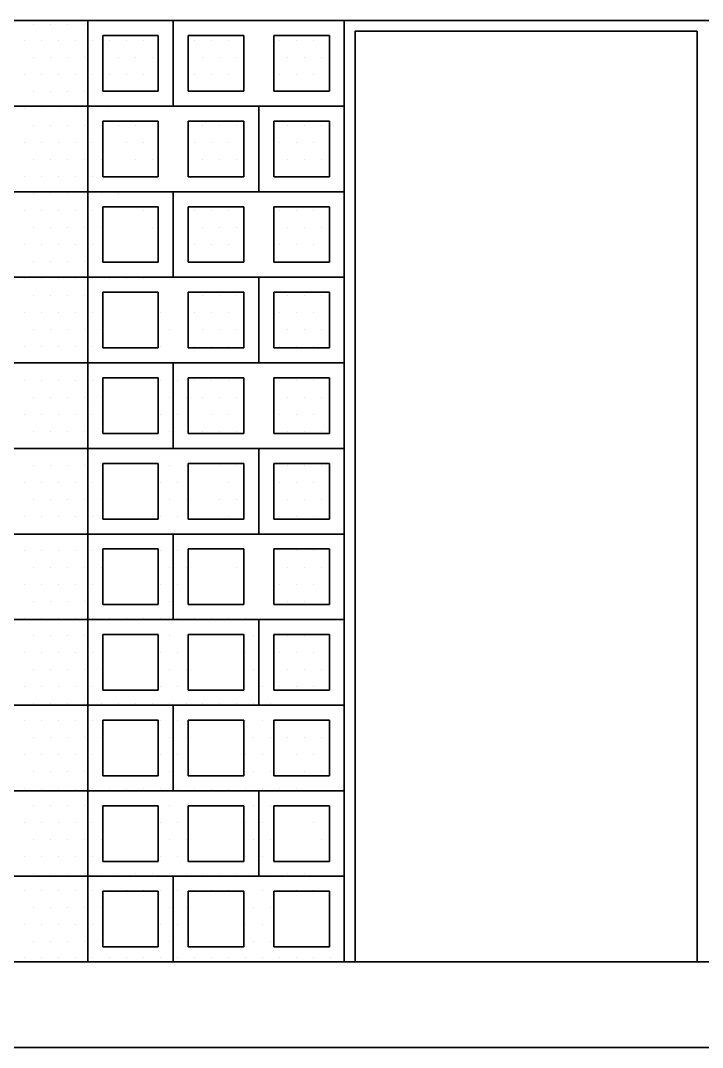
# Paper-space layout 'A000' of a CAD drawing. Header units: metres, sheet in millimetres. Extents: x -6 to 588, y -18 to 402.
# Drawn here: x 405.53 to 437.42, y 223.56 to 271.56 of the extents above; entities that cross this region are included whole.
import ezdxf

# ---------------------------------------------------------------- set-up
doc = ezdxf.new("R2010")
doc.units = ezdxf.units.M
doc.header["$MEASUREMENT"] = 0
for name, color, linetype, lineweight in [('A-ELEV-MBE1', 7, 'Continuous', 35), ('A-ELEV-PATT', 8, 'Continuous', 18), ('A-WALL-FULL-EXTR', 7, 'Continuous', 35)]:
    doc.layers.add(name, color=color, linetype=linetype, lineweight=lineweight)

psp = doc.layouts.new('A000')

# ---------------------------------------------------------------- linework, layer by layer
at = {"layer": 'A-ELEV-MBE1'}
for p, q in [((504.67, 271.559), (351.355, 271.559)), ((408.67, 271.559), (408.67, 227.559)), ((412.67, 271.559), (412.67, 267.559)), ((420.67, 271.559), (420.67, 227.559)), ((409.37, 268.259), (409.37, 270.859)), ((409.37, 270.859), (411.97, 270.859)), ((411.97, 270.859), (411.97, 268.259)), ((413.37, 268.259), (413.37, 270.859)), ((413.37, 270.859), (415.97, 270.859)), ((415.97, 270.859), (415.97, 268.259)), ((417.37, 268.259), (417.37, 270.859)), ((417.37, 270.859), (419.97, 270.859)), ((419.97, 270.859), (419.97, 268.259)), ((411.97, 268.259), (409.37, 268.259)), ((415.97, 268.259), (413.37, 268.259)), ((419.97, 268.259), (417.37, 268.259)), ((408.67, 267.559), (351.33, 267.559)), ((408.67, 267.559), (420.67, 267.559)), ((416.67, 267.559), (416.67, 263.559)), ((409.37, 264.259), (409.37, 266.859)), ((409.37, 266.859), (411.97, 266.859)), ((411.97, 266.859), (411.97, 264.259)), ((413.37, 264.259), (413.37, 266.859)), ((413.37, 266.859), (415.97, 266.859)), ((415.97, 266.859), (415.97, 264.259)), ((417.37, 264.259), (417.37, 266.859)), ((417.37, 266.859), (419.97, 266.859)), ((419.97, 266.859), (419.97, 264.259)), ((411.97, 264.259), (409.37, 264.259)), ((415.97, 264.259), (413.37, 264.259)), ((419.97, 264.259), (417.37, 264.259)), ((408.67, 263.559), (351.33, 263.559)), ((408.67, 263.559), (420.67, 263.559)), ((412.67, 263.559), (412.67, 259.559)), ((409.37, 260.259), (409.37, 262.859)), ((409.37, 262.859), (411.97, 262.859)), ((411.97, 262.859), (411.97, 260.259)), ((413.37, 260.259), (413.37, 262.859)), ((413.37, 262.859), (415.97, 262.859)), ((415.97, 262.859), (415.97, 260.259)), ((417.37, 260.259), (417.37, 262.859)), ((417.37, 262.859), (419.97, 262.859)), ((419.97, 262.859), (419.97, 260.259)), ((411.97, 260.259), (409.37, 260.259)), ((415.97, 260.259), (413.37, 260.259)), ((419.97, 260.259), (417.37, 260.259)), ((408.67, 259.559), (351.33, 259.559)), ((408.67, 259.559), (420.67, 259.559)), ((416.67, 259.559), (416.67, 255.559)), ((409.37, 256.259), (409.37, 258.859)), ((409.37, 258.859), (411.97, 258.859)), ((411.97, 258.859), (411.97, 256.259)), ((413.37, 256.259), (413.37, 258.859)), ((413.37, 258.859), (415.97, 258.859)), ((415.97, 258.859), (415.97, 256.259)), ((417.37, 256.259), (417.37, 258.859)), ((417.37, 258.859), (419.97, 258.859)), ((419.97, 258.859), (419.97, 256.259)), ((411.97, 256.259), (409.37, 256.259)), ((415.97, 256.259), (413.37, 256.259)), ((419.97, 256.259), (417.37, 256.259)), ((408.67, 255.559), (420.67, 255.559)), ((412.67, 255.559), (412.67, 251.559)), ((409.37, 252.259), (409.37, 254.859)), ((409.37, 254.859), (411.97, 254.859)), ((411.97, 254.859), (411.97, 252.259)), ((413.37, 252.259), (413.37, 254.859)), ((413.37, 254.859), (415.97, 254.859)), ((415.97, 254.859), (415.97, 252.259)), ((417.37, 252.259), (417.37, 254.859)), ((417.37, 254.859), (419.97, 254.859)), ((419.97, 254.859), (419.97, 252.259)), ((411.97, 252.259), (409.37, 252.259)), ((415.97, 252.259), (413.37, 252.259)), ((419.97, 252.259), (417.37, 252.259)), ((408.67, 251.559), (351.33, 251.559)), ((408.67, 251.559), (420.67, 251.559)), ((416.67, 251.559), (416.67, 247.559)), ((409.37, 248.259), (409.37, 250.859)), ((409.37, 250.859), (411.97, 250.859)), ((411.97, 250.859), (411.97, 248.259)), ((413.37, 248.259), (413.37, 250.859)), ((413.37, 250.859), (415.97, 250.859)), ((415.97, 250.859), (415.97, 248.259)), ((417.37, 248.259), (417.37, 250.859)), ((417.37, 250.859), (419.97, 250.859)), ((419.97, 250.859), (419.97, 248.259)), ((411.97, 248.259), (409.37, 248.259)), ((415.97, 248.259), (413.37, 248.259)), ((419.97, 248.259), (417.37, 248.259)), ((408.67, 247.559), (351.355, 247.559)), ((408.67, 247.559), (420.67, 247.559)), ((412.67, 247.559), (412.67, 243.559)), ((409.37, 244.259), (409.37, 246.859)), ((409.37, 246.859), (411.97, 246.859)), ((411.97, 246.859), (411.97, 244.259)), ((413.37, 244.259), (413.37, 246.859)), ((413.37, 246.859), (415.97, 246.859)), ((415.97, 246.859), (415.97, 244.259)), ((417.37, 244.259), (417.37, 246.859)), ((417.37, 246.859), (419.97, 246.859)), ((419.97, 246.859), (419.97, 244.259)), ((411.97, 244.259), (409.37, 244.259)), ((415.97, 244.259), (413.37, 244.259)), ((419.97, 244.259), (417.37, 244.259)), ((408.67, 243.559), (351.33, 243.559)), ((408.67, 243.559), (420.67, 243.559)), ((416.67, 243.559), (416.67, 239.559)), ((409.37, 240.259), (409.37, 242.859)), ((409.37, 242.859), (411.97, 242.859)), ((411.97, 242.859), (411.97, 240.259)), ((413.37, 240.259), (413.37, 242.859)), ((413.37, 242.859), (415.97, 242.859)), ((415.97, 242.859), (415.97, 240.259)), ((417.37, 240.259), (417.37, 242.859)), ((417.37, 242.859), (419.97, 242.859)), ((419.97, 242.859), (419.97, 240.259)), ((411.97, 240.259), (409.37, 240.259)), ((415.97, 240.259), (413.37, 240.259)), ((419.97, 240.259), (417.37, 240.259)), ((408.67, 239.559), (351.33, 239.559)), ((408.67, 239.559), (420.67, 239.559)), ((412.67, 239.559), (412.67, 235.559)), ((409.37, 236.259), (409.37, 238.859)), ((409.37, 238.859), (411.97, 238.859)), ((411.97, 238.859), (411.97, 236.259)), ((413.37, 236.259), (413.37, 238.859)), ((413.37, 238.859), (415.97, 238.859)), ((415.97, 238.859), (415.97, 236.259)), ((417.37, 236.259), (417.37, 238.859)), ((417.37, 238.859), (419.97, 238.859)), ((419.97, 238.859), (419.97, 236.259)), ((411.97, 236.259), (409.37, 236.259)), ((415.97, 236.259), (413.37, 236.259)), ((419.97, 236.259), (417.37, 236.259)), ((408.67, 235.559), (351.33, 235.559)), ((408.67, 235.559), (420.67, 235.559)), ((416.67, 235.559), (416.67, 231.559)), ((409.37, 232.259), (409.37, 234.859)), ((409.37, 234.859), (411.97, 234.859)), ((411.97, 234.859), (411.97, 232.259)), ((413.37, 232.259), (413.37, 234.859)), ((413.37, 234.859), (415.97, 234.859)), ((415.97, 234.859), (415.97, 232.259)), ((417.37, 232.259), (417.37, 234.859)), ((417.37, 234.859), (419.97, 234.859)), ((419.97, 234.859), (419.97, 232.259)), ((411.97, 232.259), (409.37, 232.259)), ((415.97, 232.259), (413.37, 232.259)), ((419.97, 232.259), (417.37, 232.259)), ((408.67, 231.559), (420.67, 231.559)), ((412.67, 231.559), (412.67, 227.559)), ((409.37, 228.259), (409.37, 230.859)), ((409.37, 230.859), (411.97, 230.859)), ((411.97, 230.859), (411.97, 228.259)), ((413.37, 228.259), (413.37, 230.859)), ((413.37, 230.859), (415.97, 230.859)), ((415.97, 230.859), (415.97, 228.259)), ((417.37, 228.259), (417.37, 230.859)), ((417.37, 230.859), (419.97, 230.859)), ((419.97, 230.859), (419.97, 228.259)), ((411.97, 228.259), (409.37, 228.259)), ((415.97, 228.259), (413.37, 228.259)), ((419.97, 228.259), (417.37, 228.259)), ((504.67, 227.559), (376.67, 227.559)), ((309.67, 223.559), (504.67, 223.559))]:
    psp.add_line(p, q, dxfattribs=at)
psp.add_lwpolyline([(437.17, 227.559), (437.17, 271.059), (421.17, 271.059), (421.17, 227.559)], dxfattribs=at)
at = {"layer": 'A-ELEV-PATT', "linetype": 'Continuous'}
for p, q in [((406.123, 271.397), (406.123, 271.397)), ((406.917, 271.397), (406.917, 271.397)), ((407.711, 271.397), (407.711, 271.397)), ((408.505, 271.397), (408.505, 271.397)), ((405.726, 270.603), (405.726, 270.603)), ((406.52, 270.603), (406.52, 270.603)), ((407.314, 270.603), (407.314, 270.603)), ((408.108, 270.603), (408.108, 270.603)), ((408.901, 270.603), (408.901, 270.603)), ((409.695, 270.603), (409.695, 270.603)), ((410.489, 270.603), (410.489, 270.603)), ((411.283, 270.603), (411.283, 270.603)), ((413.664, 270.603), (413.664, 270.603)), ((414.458, 270.603), (414.458, 270.603)), ((415.251, 270.603), (415.251, 270.603)), ((417.633, 270.603), (417.633, 270.603)), ((418.426, 270.603), (418.426, 270.603)), ((419.22, 270.603), (419.22, 270.603)), ((406.123, 269.81), (406.123, 269.81)), ((406.917, 269.81), (406.917, 269.81)), ((407.711, 269.81), (407.711, 269.81)), ((408.505, 269.81), (408.505, 269.81)), ((410.092, 269.81), (410.092, 269.81)), ((410.886, 269.81), (410.886, 269.81)), ((411.68, 269.81), (411.68, 269.81)), ((414.061, 269.81), (414.061, 269.81)), ((414.855, 269.81), (414.855, 269.81)), ((415.648, 269.81), (415.648, 269.81)), ((418.03, 269.81), (418.03, 269.81)), ((418.823, 269.81), (418.823, 269.81)), ((419.617, 269.81), (419.617, 269.81)), ((405.726, 269.016), (405.726, 269.016)), ((406.52, 269.016), (406.52, 269.016)), ((407.314, 269.016), (407.314, 269.016)), ((408.108, 269.016), (408.108, 269.016)), ((408.901, 269.016), (408.901, 269.016)), ((409.695, 269.016), (409.695, 269.016)), ((410.489, 269.016), (410.489, 269.016)), ((411.283, 269.016), (411.283, 269.016)), ((413.664, 269.016), (413.664, 269.016)), ((414.458, 269.016), (414.458, 269.016)), ((415.251, 269.016), (415.251, 269.016)), ((417.633, 269.016), (417.633, 269.016)), ((418.426, 269.016), (418.426, 269.016)), ((419.22, 269.016), (419.22, 269.016)), ((406.123, 268.222), (406.123, 268.222)), ((406.917, 268.222), (406.917, 268.222)), ((407.711, 268.222), (407.711, 268.222)), ((408.505, 268.222), (408.505, 268.222)), ((409.298, 268.222), (409.298, 268.222)), ((405.726, 267.428), (405.726, 267.428)), ((406.52, 267.428), (406.52, 267.428)), ((407.314, 267.428), (407.314, 267.428)), ((408.108, 267.428), (408.108, 267.428)), ((408.901, 267.428), (408.901, 267.428)), ((409.695, 267.428), (409.695, 267.428)), ((406.123, 266.635), (406.123, 266.635)), ((406.917, 266.635), (406.917, 266.635)), ((407.711, 266.635), (407.711, 266.635)), ((408.505, 266.635), (408.505, 266.635)), ((409.298, 266.635), (409.298, 266.635)), ((410.092, 266.635), (410.092, 266.635)), ((410.886, 266.635), (410.886, 266.635)), ((411.68, 266.635), (411.68, 266.635)), ((414.061, 266.635), (414.061, 266.635)), ((414.855, 266.635), (414.855, 266.635)), ((415.648, 266.635), (415.648, 266.635)), ((418.03, 266.635), (418.03, 266.635)), ((418.823, 266.635), (418.823, 266.635)), ((419.617, 266.635), (419.617, 266.635)), ((405.726, 265.841), (405.726, 265.841)), ((406.52, 265.841), (406.52, 265.841)), ((407.314, 265.841), (407.314, 265.841)), ((408.108, 265.841), (408.108, 265.841)), ((408.901, 265.841), (408.901, 265.841)), ((410.489, 265.841), (410.489, 265.841)), ((411.283, 265.841), (411.283, 265.841)), ((413.664, 265.841), (413.664, 265.841)), ((414.458, 265.841), (414.458, 265.841)), ((415.251, 265.841), (415.251, 265.841)), ((417.633, 265.841), (417.633, 265.841)), ((418.426, 265.841), (418.426, 265.841)), ((419.22, 265.841), (419.22, 265.841)), ((406.123, 265.047), (406.123, 265.047)), ((406.917, 265.047), (406.917, 265.047)), ((407.711, 265.047), (407.711, 265.047)), ((408.505, 265.047), (408.505, 265.047)), ((409.298, 265.047), (409.298, 265.047)), ((410.886, 265.047), (410.886, 265.047)), ((411.68, 265.047), (411.68, 265.047)), ((414.061, 265.047), (414.061, 265.047)), ((414.855, 265.047), (414.855, 265.047)), ((415.648, 265.047), (415.648, 265.047)), ((418.03, 265.047), (418.03, 265.047)), ((418.823, 265.047), (418.823, 265.047)), ((419.617, 265.047), (419.617, 265.047)), ((405.726, 264.253), (405.726, 264.253)), ((406.52, 264.253), (406.52, 264.253)), ((407.314, 264.253), (407.314, 264.253)), ((408.108, 264.253), (408.108, 264.253)), ((408.901, 264.253), (408.901, 264.253)), ((409.695, 264.253), (409.695, 264.253)), ((410.489, 264.253), (410.489, 264.253)), ((406.123, 263.46), (406.123, 263.46)), ((406.917, 263.46), (406.917, 263.46)), ((407.711, 263.46), (407.711, 263.46)), ((408.505, 263.46), (408.505, 263.46)), ((409.298, 263.46), (409.298, 263.46)), ((410.092, 263.46), (410.092, 263.46)), ((405.726, 262.666), (405.726, 262.666)), ((406.52, 262.666), (406.52, 262.666)), ((407.314, 262.666), (407.314, 262.666)), ((408.108, 262.666), (408.108, 262.666)), ((408.901, 262.666), (408.901, 262.666)), ((411.283, 262.666), (411.283, 262.666)), ((413.664, 262.666), (413.664, 262.666)), ((414.458, 262.666), (414.458, 262.666)), ((415.251, 262.666), (415.251, 262.666)), ((417.633, 262.666), (417.633, 262.666)), ((418.426, 262.666), (418.426, 262.666)), ((419.22, 262.666), (419.22, 262.666)), ((406.123, 261.872), (406.123, 261.872)), ((406.917, 261.872), (406.917, 261.872)), ((407.711, 261.872), (407.711, 261.872)), ((408.505, 261.872), (408.505, 261.872)), ((409.298, 261.872), (409.298, 261.872)), ((411.68, 261.872), (411.68, 261.872)), ((414.061, 261.872), (414.061, 261.872)), ((414.855, 261.872), (414.855, 261.872)), ((415.648, 261.872), (415.648, 261.872)), ((418.03, 261.872), (418.03, 261.872)), ((418.823, 261.872), (418.823, 261.872)), ((419.617, 261.872), (419.617, 261.872)), ((405.726, 261.078), (405.726, 261.078)), ((406.52, 261.078), (406.52, 261.078)), ((407.314, 261.078), (407.314, 261.078)), ((408.108, 261.078), (408.108, 261.078)), ((408.901, 261.078), (408.901, 261.078)), ((413.664, 261.078), (413.664, 261.078)), ((414.458, 261.078), (414.458, 261.078)), ((415.251, 261.078), (415.251, 261.078)), ((417.633, 261.078), (417.633, 261.078)), ((418.426, 261.078), (418.426, 261.078)), ((419.22, 261.078), (419.22, 261.078)), ((406.123, 260.285), (406.123, 260.285)), ((406.917, 260.285), (406.917, 260.285)), ((407.711, 260.285), (407.711, 260.285)), ((408.505, 260.285), (408.505, 260.285)), ((409.298, 260.285), (409.298, 260.285)), ((414.061, 260.285), (414.061, 260.285)), ((414.855, 260.285), (414.855, 260.285)), ((415.648, 260.285), (415.648, 260.285)), ((418.03, 260.285), (418.03, 260.285)), ((418.823, 260.285), (418.823, 260.285)), ((419.617, 260.285), (419.617, 260.285)), ((405.726, 259.491), (405.726, 259.491)), ((406.52, 259.491), (406.52, 259.491)), ((407.314, 259.491), (407.314, 259.491)), ((408.108, 259.491), (408.108, 259.491)), ((408.901, 259.491), (408.901, 259.491)), ((409.695, 259.491), (409.695, 259.491)), ((410.489, 259.491), (410.489, 259.491)), ((411.283, 259.491), (411.283, 259.491)), ((406.123, 258.697), (406.123, 258.697)), ((406.917, 258.697), (406.917, 258.697)), ((407.711, 258.697), (407.711, 258.697)), ((408.505, 258.697), (408.505, 258.697)), ((409.298, 258.697), (409.298, 258.697)), ((414.061, 258.697), (414.061, 258.697)), ((414.855, 258.697), (414.855, 258.697)), ((415.648, 258.697), (415.648, 258.697)), ((418.03, 258.697), (418.03, 258.697)), ((418.823, 258.697), (418.823, 258.697)), ((419.617, 258.697), (419.617, 258.697)), ((405.726, 257.903), (405.726, 257.903)), ((406.52, 257.903), (406.52, 257.903)), ((407.314, 257.903), (407.314, 257.903)), ((408.108, 257.903), (408.108, 257.903)), ((408.901, 257.903), (408.901, 257.903)), ((412.076, 257.903), (412.076, 257.903)), ((413.664, 257.903), (413.664, 257.903)), ((414.458, 257.903), (414.458, 257.903)), ((415.251, 257.903), (415.251, 257.903)), ((417.633, 257.903), (417.633, 257.903)), ((418.426, 257.903), (418.426, 257.903)), ((419.22, 257.903), (419.22, 257.903)), ((406.123, 257.11), (406.123, 257.11)), ((406.917, 257.11), (406.917, 257.11)), ((407.711, 257.11), (407.711, 257.11)), ((408.505, 257.11), (408.505, 257.11)), ((409.298, 257.11), (409.298, 257.11)), ((412.473, 257.11), (412.473, 257.11)), ((414.061, 257.11), (414.061, 257.11)), ((414.855, 257.11), (414.855, 257.11)), ((415.648, 257.11), (415.648, 257.11)), ((418.03, 257.11), (418.03, 257.11)), ((418.823, 257.11), (418.823, 257.11)), ((419.617, 257.11), (419.617, 257.11)), ((405.726, 256.316), (405.726, 256.316)), ((406.52, 256.316), (406.52, 256.316)), ((407.314, 256.316), (407.314, 256.316)), ((408.108, 256.316), (408.108, 256.316)), ((408.901, 256.316), (408.901, 256.316)), ((412.076, 256.316), (412.076, 256.316)), ((413.664, 256.316), (413.664, 256.316)), ((414.458, 256.316), (414.458, 256.316)), ((415.251, 256.316), (415.251, 256.316)), ((417.633, 256.316), (417.633, 256.316)), ((418.426, 256.316), (418.426, 256.316)), ((419.22, 256.316), (419.22, 256.316)), ((406.123, 255.522), (406.123, 255.522)), ((406.917, 255.522), (406.917, 255.522)), ((407.711, 255.522), (407.711, 255.522)), ((408.505, 255.522), (408.505, 255.522)), ((409.298, 255.522), (409.298, 255.522)), ((410.092, 255.522), (410.092, 255.522)), ((410.886, 255.522), (410.886, 255.522)), ((411.68, 255.522), (411.68, 255.522)), ((412.473, 255.522), (412.473, 255.522)), ((405.726, 254.728), (405.726, 254.728)), ((406.52, 254.728), (406.52, 254.728)), ((407.314, 254.728), (407.314, 254.728)), ((408.108, 254.728), (408.108, 254.728)), ((408.901, 254.728), (408.901, 254.728)), ((412.076, 254.728), (412.076, 254.728)), ((412.87, 254.728), (412.87, 254.728)), ((413.664, 254.728), (413.664, 254.728)), ((414.458, 254.728), (414.458, 254.728)), ((415.251, 254.728), (415.251, 254.728)), ((417.633, 254.728), (417.633, 254.728)), ((418.426, 254.728), (418.426, 254.728)), ((419.22, 254.728), (419.22, 254.728)), ((406.123, 253.935), (406.123, 253.935)), ((406.917, 253.935), (406.917, 253.935)), ((407.711, 253.935), (407.711, 253.935)), ((408.505, 253.935), (408.505, 253.935)), ((409.298, 253.935), (409.298, 253.935)), ((412.473, 253.935), (412.473, 253.935)), ((413.267, 253.935), (413.267, 253.935)), ((414.061, 253.935), (414.061, 253.935)), ((414.855, 253.935), (414.855, 253.935)), ((415.648, 253.935), (415.648, 253.935)), ((418.03, 253.935), (418.03, 253.935)), ((418.823, 253.935), (418.823, 253.935)), ((419.617, 253.935), (419.617, 253.935)), ((405.726, 253.141), (405.726, 253.141)), ((406.52, 253.141), (406.52, 253.141)), ((407.314, 253.141), (407.314, 253.141)), ((408.108, 253.141), (408.108, 253.141)), ((408.901, 253.141), (408.901, 253.141)), ((412.076, 253.141), (412.076, 253.141)), ((412.87, 253.141), (412.87, 253.141)), ((414.458, 253.141), (414.458, 253.141)), ((415.251, 253.141), (415.251, 253.141)), ((417.633, 253.141), (417.633, 253.141)), ((418.426, 253.141), (418.426, 253.141)), ((419.22, 253.141), (419.22, 253.141)), ((406.123, 252.347), (406.123, 252.347)), ((406.917, 252.347), (406.917, 252.347)), ((407.711, 252.347), (407.711, 252.347)), ((408.505, 252.347), (408.505, 252.347)), ((409.298, 252.347), (409.298, 252.347)), ((412.473, 252.347), (412.473, 252.347)), ((413.267, 252.347), (413.267, 252.347)), ((414.061, 252.347), (414.061, 252.347)), ((414.855, 252.347), (414.855, 252.347)), ((415.648, 252.347), (415.648, 252.347)), ((418.03, 252.347), (418.03, 252.347)), ((418.823, 252.347), (418.823, 252.347)), ((419.617, 252.347), (419.617, 252.347)), ((405.726, 251.553), (405.726, 251.553)), ((406.52, 251.553), (406.52, 251.553)), ((407.314, 251.553), (407.314, 251.553)), ((408.108, 251.553), (408.108, 251.553)), ((408.901, 251.553), (408.901, 251.553)), ((409.695, 251.553), (409.695, 251.553)), ((410.489, 251.553), (410.489, 251.553)), ((411.283, 251.553), (411.283, 251.553)), ((412.076, 251.553), (412.076, 251.553)), ((412.87, 251.553), (412.87, 251.553)), ((413.664, 251.553), (413.664, 251.553)), ((406.123, 250.76), (406.123, 250.76)), ((406.917, 250.76), (406.917, 250.76)), ((407.711, 250.76), (407.711, 250.76)), ((408.505, 250.76), (408.505, 250.76)), ((409.298, 250.76), (409.298, 250.76)), ((412.473, 250.76), (412.473, 250.76)), ((413.267, 250.76), (413.267, 250.76)), ((414.855, 250.76), (414.855, 250.76)), ((415.648, 250.76), (415.648, 250.76)), ((418.03, 250.76), (418.03, 250.76)), ((418.823, 250.76), (418.823, 250.76)), ((419.617, 250.76), (419.617, 250.76)), ((405.726, 249.966), (405.726, 249.966)), ((406.52, 249.966), (406.52, 249.966)), ((407.314, 249.966), (407.314, 249.966)), ((408.108, 249.966), (408.108, 249.966)), ((408.901, 249.966), (408.901, 249.966)), ((412.076, 249.966), (412.076, 249.966)), ((412.87, 249.966), (412.87, 249.966)), ((415.251, 249.966), (415.251, 249.966)), ((417.633, 249.966), (417.633, 249.966)), ((418.426, 249.966), (418.426, 249.966)), ((419.22, 249.966), (419.22, 249.966)), ((406.123, 249.172), (406.123, 249.172)), ((406.917, 249.172), (406.917, 249.172)), ((407.711, 249.172), (407.711, 249.172)), ((408.505, 249.172), (408.505, 249.172)), ((409.298, 249.172), (409.298, 249.172)), ((412.473, 249.172), (412.473, 249.172)), ((413.267, 249.172), (413.267, 249.172)), ((414.855, 249.172), (414.855, 249.172)), ((415.648, 249.172), (415.648, 249.172)), ((418.03, 249.172), (418.03, 249.172)), ((418.823, 249.172), (418.823, 249.172)), ((419.617, 249.172), (419.617, 249.172)), ((405.726, 248.378), (405.726, 248.378)), ((406.52, 248.378), (406.52, 248.378)), ((407.314, 248.378), (407.314, 248.378)), ((408.108, 248.378), (408.108, 248.378)), ((408.901, 248.378), (408.901, 248.378)), ((412.076, 248.378), (412.076, 248.378)), ((412.87, 248.378), (412.87, 248.378)), ((415.251, 248.378), (415.251, 248.378)), ((417.633, 248.378), (417.633, 248.378)), ((418.426, 248.378), (418.426, 248.378)), ((419.22, 248.378), (419.22, 248.378)), ((406.123, 247.585), (406.123, 247.585)), ((406.917, 247.585), (406.917, 247.585)), ((407.711, 247.585), (407.711, 247.585)), ((408.505, 247.585), (408.505, 247.585)), ((409.298, 247.585), (409.298, 247.585)), ((410.092, 247.585), (410.092, 247.585)), ((410.886, 247.585), (410.886, 247.585)), ((411.68, 247.585), (411.68, 247.585)), ((412.473, 247.585), (412.473, 247.585)), ((413.267, 247.585), (413.267, 247.585)), ((414.061, 247.585), (414.061, 247.585)), ((414.855, 247.585), (414.855, 247.585)), ((405.726, 246.791), (405.726, 246.791)), ((406.52, 246.791), (406.52, 246.791)), ((407.314, 246.791), (407.314, 246.791)), ((408.108, 246.791), (408.108, 246.791)), ((408.901, 246.791), (408.901, 246.791)), ((412.076, 246.791), (412.076, 246.791)), ((412.87, 246.791), (412.87, 246.791)), ((417.633, 246.791), (417.633, 246.791)), ((418.426, 246.791), (418.426, 246.791)), ((419.22, 246.791), (419.22, 246.791)), ((406.123, 245.997), (406.123, 245.997)), ((406.917, 245.997), (406.917, 245.997)), ((407.711, 245.997), (407.711, 245.997)), ((408.505, 245.997), (408.505, 245.997)), ((409.298, 245.997), (409.298, 245.997)), ((412.473, 245.997), (412.473, 245.997)), ((413.267, 245.997), (413.267, 245.997)), ((415.648, 245.997), (415.648, 245.997)), ((418.03, 245.997), (418.03, 245.997)), ((418.823, 245.997), (418.823, 245.997)), ((419.617, 245.997), (419.617, 245.997)), ((405.726, 245.203), (405.726, 245.203)), ((406.52, 245.203), (406.52, 245.203)), ((407.314, 245.203), (407.314, 245.203)), ((408.108, 245.203), (408.108, 245.203)), ((408.901, 245.203), (408.901, 245.203)), ((412.076, 245.203), (412.076, 245.203)), ((412.87, 245.203), (412.87, 245.203)), ((417.633, 245.203), (417.633, 245.203)), ((418.426, 245.203), (418.426, 245.203)), ((419.22, 245.203), (419.22, 245.203)), ((406.123, 244.41), (406.123, 244.41)), ((406.917, 244.41), (406.917, 244.41)), ((407.711, 244.41), (407.711, 244.41)), ((408.505, 244.41), (408.505, 244.41)), ((409.298, 244.41), (409.298, 244.41)), ((412.473, 244.41), (412.473, 244.41)), ((413.267, 244.41), (413.267, 244.41)), ((418.03, 244.41), (418.03, 244.41)), ((418.823, 244.41), (418.823, 244.41)), ((419.617, 244.41), (419.617, 244.41)), ((405.726, 243.616), (405.726, 243.616)), ((406.52, 243.616), (406.52, 243.616)), ((407.314, 243.616), (407.314, 243.616)), ((408.108, 243.616), (408.108, 243.616)), ((408.901, 243.616), (408.901, 243.616)), ((409.695, 243.616), (409.695, 243.616)), ((410.489, 243.616), (410.489, 243.616)), ((411.283, 243.616), (411.283, 243.616)), ((412.076, 243.616), (412.076, 243.616)), ((412.87, 243.616), (412.87, 243.616)), ((413.664, 243.616), (413.664, 243.616)), ((414.458, 243.616), (414.458, 243.616)), ((415.251, 243.616), (415.251, 243.616)), ((416.045, 243.616), (416.045, 243.616)), ((406.123, 242.822), (406.123, 242.822)), ((406.917, 242.822), (406.917, 242.822)), ((407.711, 242.822), (407.711, 242.822)), ((408.505, 242.822), (408.505, 242.822)), ((409.298, 242.822), (409.298, 242.822)), ((412.473, 242.822), (412.473, 242.822)), ((413.267, 242.822), (413.267, 242.822)), ((416.442, 242.822), (416.442, 242.822)), ((418.03, 242.822), (418.03, 242.822)), ((418.823, 242.822), (418.823, 242.822)), ((419.617, 242.822), (419.617, 242.822)), ((405.726, 242.028), (405.726, 242.028)), ((406.52, 242.028), (406.52, 242.028)), ((407.314, 242.028), (407.314, 242.028)), ((408.108, 242.028), (408.108, 242.028)), ((408.901, 242.028), (408.901, 242.028)), ((412.076, 242.028), (412.076, 242.028)), ((412.87, 242.028), (412.87, 242.028)), ((416.045, 242.028), (416.045, 242.028)), ((417.633, 242.028), (417.633, 242.028)), ((418.426, 242.028), (418.426, 242.028)), ((419.22, 242.028), (419.22, 242.028)), ((406.123, 241.235), (406.123, 241.235)), ((406.917, 241.235), (406.917, 241.235)), ((407.711, 241.235), (407.711, 241.235)), ((408.505, 241.235), (408.505, 241.235)), ((409.298, 241.235), (409.298, 241.235)), ((412.473, 241.235), (412.473, 241.235)), ((413.267, 241.235), (413.267, 241.235)), ((416.442, 241.235), (416.442, 241.235)), ((418.03, 241.235), (418.03, 241.235)), ((418.823, 241.235), (418.823, 241.235)), ((419.617, 241.235), (419.617, 241.235)), ((405.726, 240.441), (405.726, 240.441)), ((406.52, 240.441), (406.52, 240.441)), ((407.314, 240.441), (407.314, 240.441)), ((408.108, 240.441), (408.108, 240.441)), ((408.901, 240.441), (408.901, 240.441)), ((412.076, 240.441), (412.076, 240.441)), ((412.87, 240.441), (412.87, 240.441)), ((416.045, 240.441), (416.045, 240.441)), ((416.839, 240.441), (416.839, 240.441)), ((417.633, 240.441), (417.633, 240.441)), ((418.426, 240.441), (418.426, 240.441)), ((419.22, 240.441), (419.22, 240.441)), ((406.123, 239.647), (406.123, 239.647)), ((406.917, 239.647), (406.917, 239.647)), ((407.711, 239.647), (407.711, 239.647)), ((408.505, 239.647), (408.505, 239.647)), ((409.298, 239.647), (409.298, 239.647)), ((410.092, 239.647), (410.092, 239.647)), ((410.886, 239.647), (410.886, 239.647)), ((411.68, 239.647), (411.68, 239.647)), ((412.473, 239.647), (412.473, 239.647)), ((413.267, 239.647), (413.267, 239.647)), ((414.061, 239.647), (414.061, 239.647)), ((414.855, 239.647), (414.855, 239.647)), ((415.648, 239.647), (415.648, 239.647)), ((416.442, 239.647), (416.442, 239.647)), ((417.236, 239.647), (417.236, 239.647)), ((405.726, 238.853), (405.726, 238.853)), ((406.52, 238.853), (406.52, 238.853)), ((407.314, 238.853), (407.314, 238.853)), ((408.108, 238.853), (408.108, 238.853)), ((408.901, 238.853), (408.901, 238.853)), ((412.076, 238.853), (412.076, 238.853)), ((412.87, 238.853), (412.87, 238.853)), ((416.045, 238.853), (416.045, 238.853)), ((416.839, 238.853), (416.839, 238.853)), ((417.633, 238.853), (417.633, 238.853)), ((418.426, 238.853), (418.426, 238.853)), ((419.22, 238.853), (419.22, 238.853)), ((406.123, 238.06), (406.123, 238.06)), ((406.917, 238.06), (406.917, 238.06)), ((407.711, 238.06), (407.711, 238.06)), ((408.505, 238.06), (408.505, 238.06)), ((409.298, 238.06), (409.298, 238.06)), ((412.473, 238.06), (412.473, 238.06)), ((413.267, 238.06), (413.267, 238.06)), ((416.442, 238.06), (416.442, 238.06)), ((417.236, 238.06), (417.236, 238.06)), ((418.03, 238.06), (418.03, 238.06)), ((418.823, 238.06), (418.823, 238.06)), ((419.617, 238.06), (419.617, 238.06)), ((405.726, 237.266), (405.726, 237.266)), ((406.52, 237.266), (406.52, 237.266)), ((407.314, 237.266), (407.314, 237.266)), ((408.108, 237.266), (408.108, 237.266)), ((408.901, 237.266), (408.901, 237.266)), ((412.076, 237.266), (412.076, 237.266)), ((412.87, 237.266), (412.87, 237.266)), ((416.045, 237.266), (416.045, 237.266)), ((416.839, 237.266), (416.839, 237.266)), ((418.426, 237.266), (418.426, 237.266)), ((419.22, 237.266), (419.22, 237.266)), ((406.123, 236.472), (406.123, 236.472)), ((406.917, 236.472), (406.917, 236.472)), ((407.711, 236.472), (407.711, 236.472)), ((408.505, 236.472), (408.505, 236.472)), ((409.298, 236.472), (409.298, 236.472)), ((412.473, 236.472), (412.473, 236.472)), ((413.267, 236.472), (413.267, 236.472)), ((416.442, 236.472), (416.442, 236.472)), ((417.236, 236.472), (417.236, 236.472)), ((418.823, 236.472), (418.823, 236.472)), ((419.617, 236.472), (419.617, 236.472)), ((405.726, 235.678), (405.726, 235.678)), ((406.52, 235.678), (406.52, 235.678)), ((407.314, 235.678), (407.314, 235.678)), ((408.108, 235.678), (408.108, 235.678)), ((408.901, 235.678), (408.901, 235.678)), ((409.695, 235.678), (409.695, 235.678)), ((410.489, 235.678), (410.489, 235.678)), ((411.283, 235.678), (411.283, 235.678)), ((412.076, 235.678), (412.076, 235.678)), ((412.87, 235.678), (412.87, 235.678)), ((413.664, 235.678), (413.664, 235.678)), ((414.458, 235.678), (414.458, 235.678)), ((415.251, 235.678), (415.251, 235.678)), ((416.045, 235.678), (416.045, 235.678)), ((416.839, 235.678), (416.839, 235.678)), ((417.633, 235.678), (417.633, 235.678)), ((418.426, 235.678), (418.426, 235.678)), ((406.123, 234.885), (406.123, 234.885)), ((406.917, 234.885), (406.917, 234.885)), ((407.711, 234.885), (407.711, 234.885)), ((408.505, 234.885), (408.505, 234.885)), ((409.298, 234.885), (409.298, 234.885)), ((410.092, 234.885), (410.092, 234.885)), ((410.886, 234.885), (410.886, 234.885)), ((411.68, 234.885), (411.68, 234.885)), ((412.473, 234.885), (412.473, 234.885)), ((413.267, 234.885), (413.267, 234.885)), ((414.061, 234.885), (414.061, 234.885)), ((414.855, 234.885), (414.855, 234.885)), ((415.648, 234.885), (415.648, 234.885)), ((416.442, 234.885), (416.442, 234.885)), ((417.236, 234.885), (417.236, 234.885)), ((418.03, 234.885), (418.03, 234.885)), ((405.726, 234.091), (405.726, 234.091)), ((406.52, 234.091), (406.52, 234.091)), ((407.314, 234.091), (407.314, 234.091)), ((408.108, 234.091), (408.108, 234.091)), ((408.901, 234.091), (408.901, 234.091)), ((412.076, 234.091), (412.076, 234.091)), ((412.87, 234.091), (412.87, 234.091)), ((416.045, 234.091), (416.045, 234.091)), ((416.839, 234.091), (416.839, 234.091)), ((419.22, 234.091), (419.22, 234.091)), ((406.123, 233.297), (406.123, 233.297)), ((406.917, 233.297), (406.917, 233.297)), ((407.711, 233.297), (407.711, 233.297)), ((408.505, 233.297), (408.505, 233.297)), ((409.298, 233.297), (409.298, 233.297)), ((412.473, 233.297), (412.473, 233.297)), ((413.267, 233.297), (413.267, 233.297)), ((416.442, 233.297), (416.442, 233.297)), ((417.236, 233.297), (417.236, 233.297)), ((419.617, 233.297), (419.617, 233.297)), ((405.726, 232.503), (405.726, 232.503)), ((406.52, 232.503), (406.52, 232.503)), ((407.314, 232.503), (407.314, 232.503)), ((408.108, 232.503), (408.108, 232.503)), ((408.901, 232.503), (408.901, 232.503)), ((412.076, 232.503), (412.076, 232.503)), ((412.87, 232.503), (412.87, 232.503)), ((416.045, 232.503), (416.045, 232.503)), ((416.839, 232.503), (416.839, 232.503)), ((406.123, 231.71), (406.123, 231.71)), ((406.917, 231.71), (406.917, 231.71)), ((407.711, 231.71), (407.711, 231.71)), ((408.505, 231.71), (408.505, 231.71)), ((409.298, 231.71), (409.298, 231.71)), ((410.092, 231.71), (410.092, 231.71)), ((410.886, 231.71), (410.886, 231.71)), ((411.68, 231.71), (411.68, 231.71)), ((412.473, 231.71), (412.473, 231.71)), ((413.267, 231.71), (413.267, 231.71)), ((414.061, 231.71), (414.061, 231.71)), ((414.855, 231.71), (414.855, 231.71)), ((415.648, 231.71), (415.648, 231.71)), ((416.442, 231.71), (416.442, 231.71)), ((417.236, 231.71), (417.236, 231.71)), ((418.03, 231.71), (418.03, 231.71)), ((418.823, 231.71), (418.823, 231.71)), ((405.726, 230.916), (405.726, 230.916)), ((406.52, 230.916), (406.52, 230.916)), ((407.314, 230.916), (407.314, 230.916)), ((408.108, 230.916), (408.108, 230.916)), ((408.901, 230.916), (408.901, 230.916)), ((409.695, 230.916), (409.695, 230.916)), ((410.489, 230.916), (410.489, 230.916)), ((411.283, 230.916), (411.283, 230.916)), ((412.076, 230.916), (412.076, 230.916)), ((412.87, 230.916), (412.87, 230.916)), ((413.664, 230.916), (413.664, 230.916)), ((414.458, 230.916), (414.458, 230.916)), ((415.251, 230.916), (415.251, 230.916)), ((416.045, 230.916), (416.045, 230.916)), ((416.839, 230.916), (416.839, 230.916)), ((417.633, 230.916), (417.633, 230.916)), ((418.426, 230.916), (418.426, 230.916)), ((419.22, 230.916), (419.22, 230.916)), ((406.123, 230.122), (406.123, 230.122)), ((406.917, 230.122), (406.917, 230.122)), ((407.711, 230.122), (407.711, 230.122)), ((408.505, 230.122), (408.505, 230.122)), ((409.298, 230.122), (409.298, 230.122)), ((412.473, 230.122), (412.473, 230.122)), ((413.267, 230.122), (413.267, 230.122)), ((416.442, 230.122), (416.442, 230.122)), ((417.236, 230.122), (417.236, 230.122)), ((405.726, 229.328), (405.726, 229.328)), ((406.52, 229.328), (406.52, 229.328)), ((407.314, 229.328), (407.314, 229.328)), ((408.108, 229.328), (408.108, 229.328)), ((408.901, 229.328), (408.901, 229.328)), ((412.076, 229.328), (412.076, 229.328)), ((412.87, 229.328), (412.87, 229.328)), ((416.045, 229.328), (416.045, 229.328)), ((416.839, 229.328), (416.839, 229.328)), ((420.014, 229.328), (420.014, 229.328)), ((406.123, 228.535), (406.123, 228.535)), ((406.917, 228.535), (406.917, 228.535)), ((407.711, 228.535), (407.711, 228.535)), ((408.505, 228.535), (408.505, 228.535)), ((409.298, 228.535), (409.298, 228.535)), ((412.473, 228.535), (412.473, 228.535)), ((413.267, 228.535), (413.267, 228.535)), ((416.442, 228.535), (416.442, 228.535)), ((417.236, 228.535), (417.236, 228.535)), ((405.726, 227.741), (405.726, 227.741)), ((406.52, 227.741), (406.52, 227.741)), ((407.314, 227.741), (407.314, 227.741)), ((408.108, 227.741), (408.108, 227.741)), ((408.901, 227.741), (408.901, 227.741)), ((409.695, 227.741), (409.695, 227.741)), ((410.489, 227.741), (410.489, 227.741)), ((411.283, 227.741), (411.283, 227.741)), ((412.076, 227.741), (412.076, 227.741)), ((412.87, 227.741), (412.87, 227.741)), ((413.664, 227.741), (413.664, 227.741)), ((414.458, 227.741), (414.458, 227.741)), ((415.251, 227.741), (415.251, 227.741)), ((416.045, 227.741), (416.045, 227.741)), ((416.839, 227.741), (416.839, 227.741)), ((417.633, 227.741), (417.633, 227.741)), ((418.426, 227.741), (418.426, 227.741)), ((419.22, 227.741), (419.22, 227.741)), ((420.014, 227.741), (420.014, 227.741))]:
    psp.add_line(p, q, dxfattribs=at)
at = {"layer": 'A-WALL-FULL-EXTR'}
for p, q in [((351.355, 255.522), (408.67, 255.559)), ((351.355, 231.559), (408.67, 231.559))]:
    psp.add_line(p, q, dxfattribs=at)

doc.saveas('drawing.dxf')
